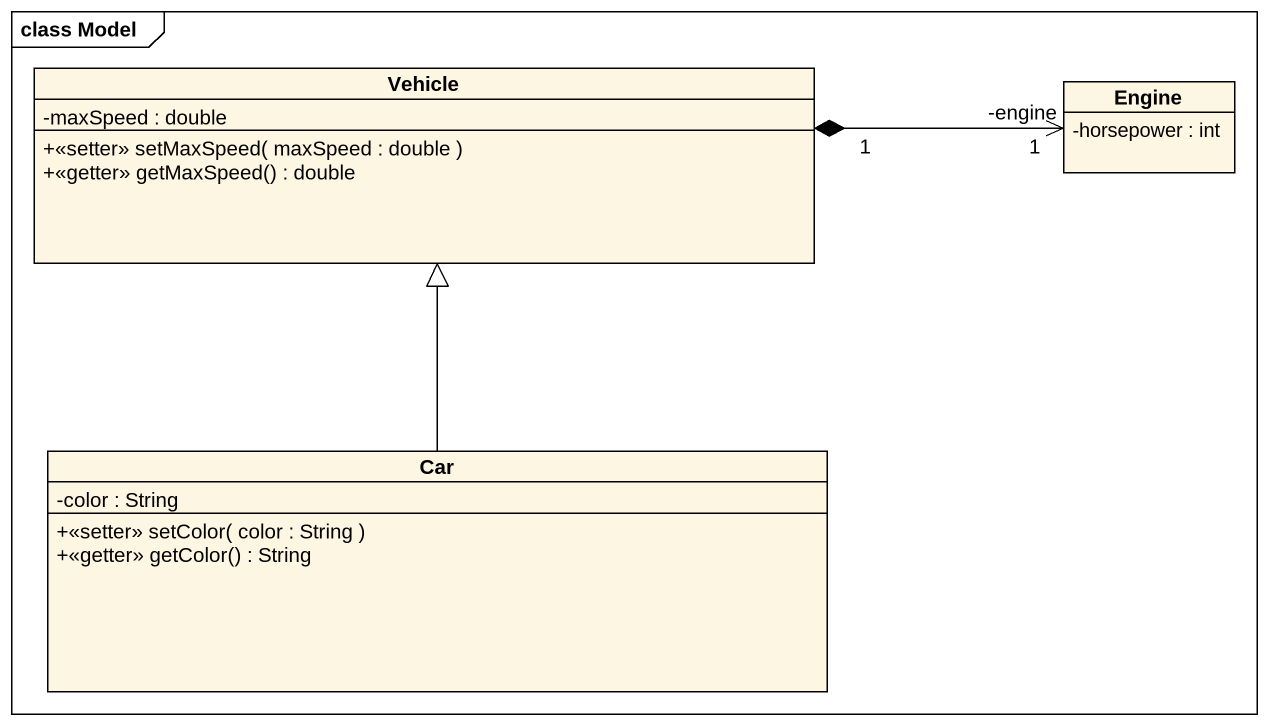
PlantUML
@startuml
mainframe class Model
hide circle
hide empty members
skinparam classAttributeIconSize 0
class Vehicle {
  -maxSpeed : double
  +<<setter>> setMaxSpeed( maxSpeed : double )
  +<<getter>> getMaxSpeed() : double
}
class Engine {
  -horsepower : int
}
class Car {
  -color : String
  +<<setter>> setColor( color : String )
  +<<getter>> getColor() : String
}
Vehicle "1" *-right-> "1\n-engine" Engine
Car -up-|> Vehicle
@enduml
